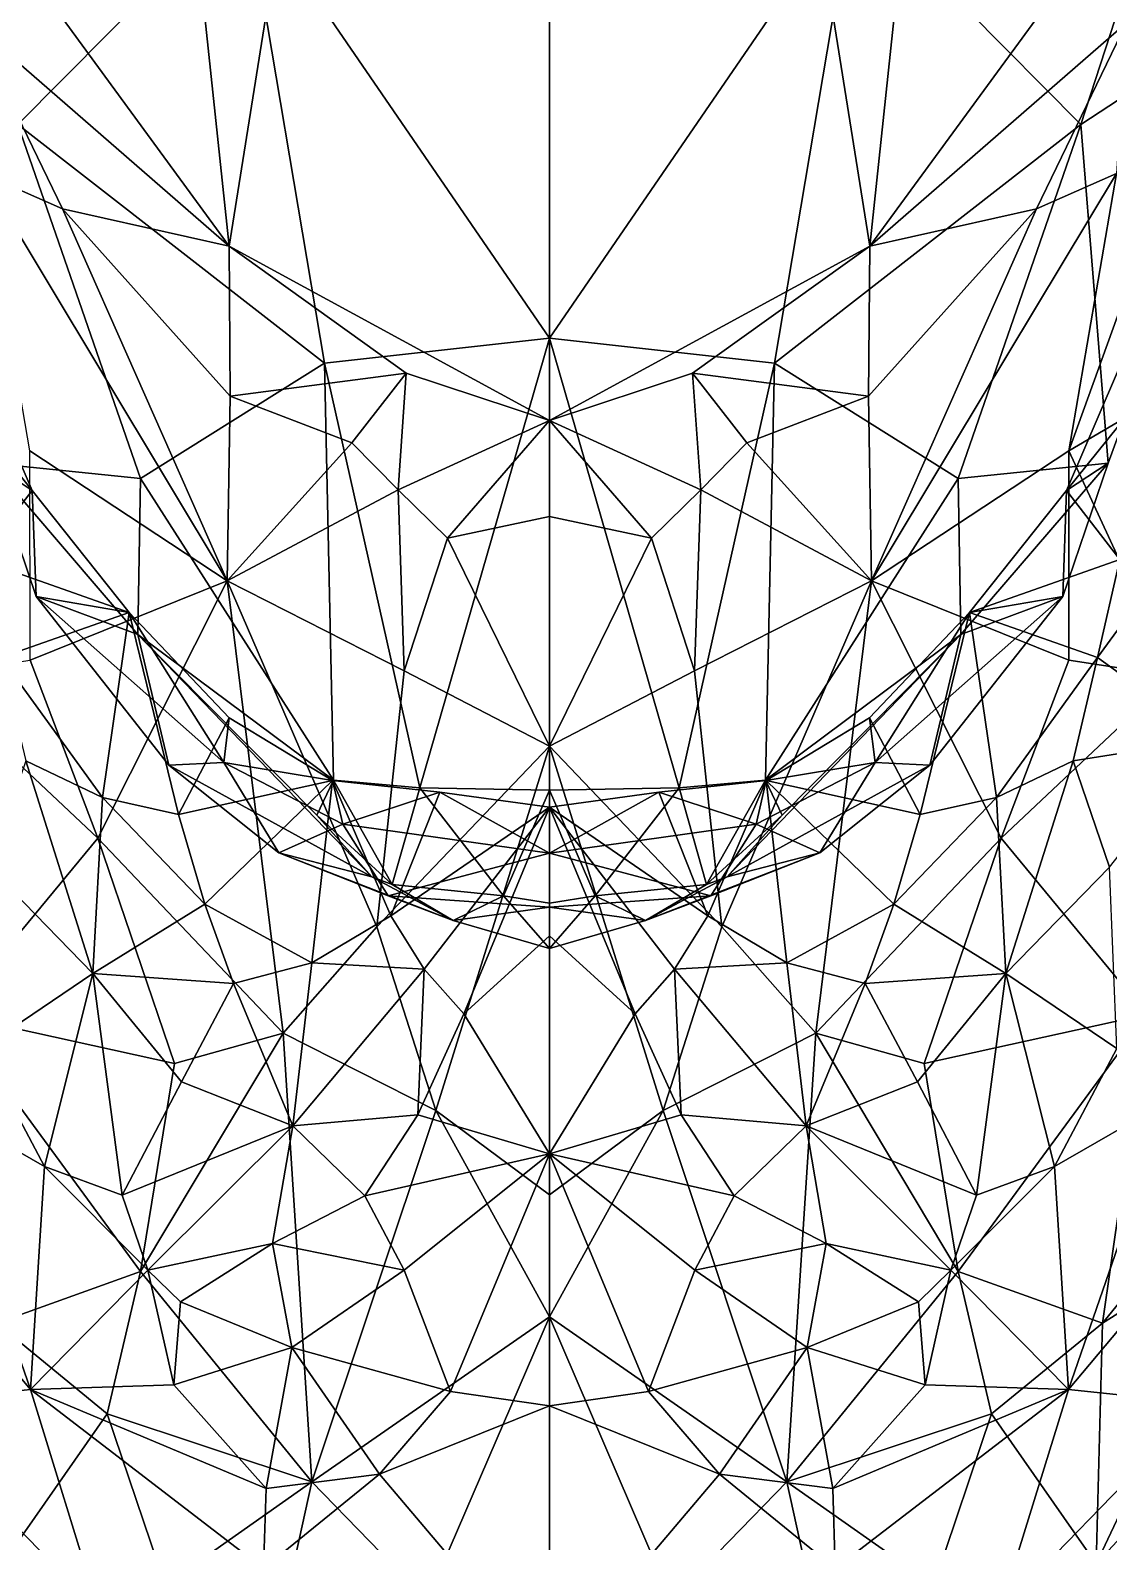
# Model space of a CAD drawing. Extents: x -1.07 to 1.07, y -3.15 to 5.89.
# Drawn here: x -0.0928 to 0.0999, y -2.8466 to -2.5767 of the extents above; entities that cross this region are included whole.
import ezdxf

# ---------------------------------------------------------------- set-up
doc = ezdxf.new("R2010")
doc.units = 0
doc.layers.add('TRICERTP$LWO', color=1, linetype='CONTINUOUS')

msp = doc.modelspace()

# ---------------------------------------------------------------- linework, layer by layer
at = {"layer": 'TRICERTP$LWO'}
for points in [[(-0.05723, -2.61529, 1.23623), (-0.10106, -2.55539, 1.25893), (-0.09785, -2.23257, 1.31247)], [(0, -2.25672, 1.30547), (-0.05723, -2.61529, 1.23623), (-0.09785, -2.23257, 1.31247)], [(0.05723, -2.61529, 1.23623), (0, -2.25672, 1.30547), (0.09785, -2.23257, 1.31247)], [(0.10106, -2.55539, 1.25893), (0.05723, -2.61529, 1.23623), (0.09785, -2.23257, 1.31247)], [(0, -2.25672, 1.30547), (0, -2.64641, 1.22034), (-0.05723, -2.61529, 1.23623)], [(0, -2.64641, 1.22034), (0, -2.25672, 1.30547), (0.05723, -2.61529, 1.23623)], [(-0.09495, -2.59355, 1.80821), (-0.05431, -2.55254, 1.82727), (-0.13604, -2.46751, 1.78957)], [(0.05431, -2.55254, 1.82727), (0.09495, -2.59355, 1.80821), (0.13604, -2.46751, 1.78957)], [(0.13051, -2.57021, 1.73724), (0.13604, -2.46751, 1.78957), (0.09495, -2.59355, 1.80821)], [(0, -2.54198, 1.83257), (-0.05431, -2.55254, 1.82727), (0, -2.63169, 1.85101)], [(0.05431, -2.55254, 1.82727), (0, -2.54198, 1.83257), (0, -2.63169, 1.85101)], [(-0.05431, -2.55254, 1.82727), (-0.09495, -2.59355, 1.80821), (-0.04019, -2.63618, 1.84688)], [(-0.04019, -2.63618, 1.84688), (0, -2.63169, 1.85101), (-0.05431, -2.55254, 1.82727)], [(0, -2.63169, 1.85101), (0.04019, -2.63618, 1.84688), (0.05431, -2.55254, 1.82727)], [(0.09495, -2.59355, 1.80821), (0.05431, -2.55254, 1.82727), (0.04019, -2.63618, 1.84688)], [(-0.05723, -2.61529, 1.23623), (-0.10312, -2.57542, 1.2482), (-0.10106, -2.55539, 1.25893)], [(0.10312, -2.57542, 1.2482), (0.05723, -2.61529, 1.23623), (0.10106, -2.55539, 1.25893)], [(-0.09979, -2.65403, 1.78154), (-0.13051, -2.57021, 1.73724), (-0.09239, -2.65889, 1.67394)], [(-0.13051, -2.57021, 1.73724), (-0.10911, -2.63815, 1.64734), (-0.09239, -2.65889, 1.67394)], [(0.13051, -2.57021, 1.73724), (0.09979, -2.65403, 1.78154), (0.09239, -2.65889, 1.67394)], [(0.10911, -2.63815, 1.64734), (0.13051, -2.57021, 1.73724), (0.09239, -2.65889, 1.67394)], [(0.09495, -2.59355, 1.80821), (0.09979, -2.65403, 1.78154), (0.13051, -2.57021, 1.73724)], [(-0.08701, -2.60861, 1.23492), (-0.10312, -2.57542, 1.2482), (-0.05723, -2.61529, 1.23623)], [(-0.08701, -2.60861, 1.23492), (-0.10132, -2.60231, 1.2365), (-0.10312, -2.57542, 1.2482)], [(0.10312, -2.57542, 1.2482), (0.08701, -2.60861, 1.23492), (0.05723, -2.61529, 1.23623)], [(0.10132, -2.60231, 1.2365), (0.08701, -2.60861, 1.23492), (0.10312, -2.57542, 1.2482)], [(-0.09495, -2.59355, 1.80821), (-0.09979, -2.65403, 1.78154), (-0.07305, -2.65679, 1.83136)], [(-0.07305, -2.65679, 1.83136), (-0.04019, -2.63618, 1.84688), (-0.09495, -2.59355, 1.80821)], [(0.04019, -2.63618, 1.84688), (0.07305, -2.65679, 1.83136), (0.09495, -2.59355, 1.80821)], [(0.09979, -2.65403, 1.78154), (0.09495, -2.59355, 1.80821), (0.07305, -2.65679, 1.83136)], [(-0.10132, -2.60231, 1.2365), (-0.08701, -2.60861, 1.23492), (-0.05756, -2.67503, 1.21545)], [(-0.05756, -2.67503, 1.21545), (-0.09279, -2.65182, 1.22773), (-0.10132, -2.60231, 1.2365)], [(0.08701, -2.60861, 1.23492), (0.10132, -2.60231, 1.2365), (0.05756, -2.67503, 1.21545)], [(0.09279, -2.65182, 1.22773), (0.05756, -2.67503, 1.21545), (0.10132, -2.60231, 1.2365)], [(0.10132, -2.60231, 1.2365), (0.1084, -2.60868, 1.23635), (0.09279, -2.65182, 1.22773)], [(-0.05702, -2.64204, 1.22333), (-0.08701, -2.60861, 1.23492), (-0.05723, -2.61529, 1.23623)], [(-0.08701, -2.60861, 1.23492), (-0.05702, -2.64204, 1.22333), (-0.05756, -2.67503, 1.21545)], [(0.08701, -2.60861, 1.23492), (0.05702, -2.64204, 1.22333), (0.05723, -2.61529, 1.23623)], [(0.05702, -2.64204, 1.22333), (0.08701, -2.60861, 1.23492), (0.05756, -2.67503, 1.21545)], [(0.09279, -2.65182, 1.22773), (0.1084, -2.60868, 1.23635), (0.12346, -2.63388, 1.2446)], [(-0.05723, -2.61529, 1.23623), (-0.02557, -2.63798, 1.22602), (-0.05702, -2.64204, 1.22333)], [(-0.02557, -2.63798, 1.22602), (-0.05723, -2.61529, 1.23623), (0, -2.64641, 1.22034)], [(0.05723, -2.61529, 1.23623), (0.02557, -2.63798, 1.22602), (0, -2.64641, 1.22034)], [(0.02557, -2.63798, 1.22602), (0.05723, -2.61529, 1.23623), (0.05702, -2.64204, 1.22333)], [(0, -2.63169, 1.85101), (-0.04019, -2.63618, 1.84688), (-0.02317, -2.712, 1.87406)], [(0, -2.71242, 1.87448), (0, -2.63169, 1.85101), (-0.02317, -2.712, 1.87406)], [(0, -2.63169, 1.85101), (0, -2.71242, 1.87448), (0.02317, -2.712, 1.87406)], [(0.04019, -2.63618, 1.84688), (0, -2.63169, 1.85101), (0.02317, -2.712, 1.87406)], [(0.09279, -2.65182, 1.22773), (0.12346, -2.63388, 1.2446), (0.11145, -2.69205, 1.24569)], [(-0.04019, -2.63618, 1.84688), (-0.07305, -2.65679, 1.83136), (-0.0386, -2.71063, 1.86073)], [(-0.02317, -2.712, 1.87406), (-0.04019, -2.63618, 1.84688), (-0.0386, -2.71063, 1.86073)], [(0.04019, -2.63618, 1.84688), (0.02317, -2.712, 1.87406), (0.0386, -2.71063, 1.86073)], [(0.07305, -2.65679, 1.83136), (0.04019, -2.63618, 1.84688), (0.0386, -2.71063, 1.86073)], [(-0.10192, -2.67121, 1.66479), (-0.09239, -2.65889, 1.67394), (-0.10911, -2.63815, 1.64734)], [(-0.03527, -2.6504, 1.22012), (-0.05702, -2.64204, 1.22333), (-0.02557, -2.63798, 1.22602)], [(-0.03527, -2.6504, 1.22012), (-0.02557, -2.63798, 1.22602), (-0.02704, -2.65879, 1.21518)], [(0, -2.64641, 1.22034), (-0.02704, -2.65879, 1.21518), (-0.02557, -2.63798, 1.22602)], [(0.02704, -2.65879, 1.21518), (0, -2.64641, 1.22034), (0.02557, -2.63798, 1.22602)], [(0.05702, -2.64204, 1.22333), (0.03527, -2.6504, 1.22012), (0.02557, -2.63798, 1.22602)], [(0.02557, -2.63798, 1.22602), (0.03527, -2.6504, 1.22012), (0.02704, -2.65879, 1.21518)], [(0.09239, -2.65889, 1.67394), (0.10192, -2.67121, 1.66479), (0.10911, -2.63815, 1.64734)], [(-0.05702, -2.64204, 1.22333), (-0.03527, -2.6504, 1.22012), (-0.05756, -2.67503, 1.21545)], [(0.03527, -2.6504, 1.22012), (0.05702, -2.64204, 1.22333), (0.05756, -2.67503, 1.21545)], [(-0.01822, -2.66745, 1.21025), (-0.02704, -2.65879, 1.21518), (0, -2.64641, 1.22034)], [(0, -2.66355, 1.21122), (-0.01822, -2.66745, 1.21025), (0, -2.64641, 1.22034)], [(0.01822, -2.66745, 1.21025), (0, -2.66355, 1.21122), (0, -2.64641, 1.22034)], [(0.02704, -2.65879, 1.21518), (0.01822, -2.66745, 1.21025), (0, -2.64641, 1.22034)], [(-0.03527, -2.6504, 1.22012), (-0.02704, -2.65879, 1.21518), (-0.05756, -2.67503, 1.21545)], [(0.02704, -2.65879, 1.21518), (0.03527, -2.6504, 1.22012), (0.05756, -2.67503, 1.21545)], [(-0.09278, -2.68921, 1.23198), (-0.09279, -2.65182, 1.22773), (-0.05756, -2.67503, 1.21545)], [(0.09279, -2.65182, 1.22773), (0.09278, -2.68921, 1.23198), (0.05756, -2.67503, 1.21545)], [(0.11145, -2.69205, 1.24569), (0.09278, -2.68921, 1.23198), (0.09279, -2.65182, 1.22773)], [(-0.07351, -2.68462, 1.82058), (-0.07305, -2.65679, 1.83136), (-0.09979, -2.65403, 1.78154)], [(-0.09979, -2.65403, 1.78154), (-0.09169, -2.67784, 1.77048), (-0.07351, -2.68462, 1.82058)], [(-0.09169, -2.67784, 1.77048), (-0.09979, -2.65403, 1.78154), (-0.09239, -2.65889, 1.67394)], [(0.07305, -2.65679, 1.83136), (0.07351, -2.68462, 1.82058), (0.09979, -2.65403, 1.78154)], [(0.09169, -2.67784, 1.77048), (0.09979, -2.65403, 1.78154), (0.07351, -2.68462, 1.82058)], [(0.09979, -2.65403, 1.78154), (0.09169, -2.67784, 1.77048), (0.09239, -2.65889, 1.67394)], [(-0.07305, -2.65679, 1.83136), (-0.07351, -2.68462, 1.82058), (-0.0386, -2.71063, 1.86073)], [(0.07351, -2.68462, 1.82058), (0.07305, -2.65679, 1.83136), (0.0386, -2.71063, 1.86073)], [(-0.09239, -2.65889, 1.67394), (-0.10192, -2.67121, 1.66479), (-0.07505, -2.68069, 1.69374)], [(-0.09239, -2.65889, 1.67394), (-0.07505, -2.68069, 1.69374), (-0.09169, -2.67784, 1.77048)], [(-0.05756, -2.67503, 1.21545), (-0.02704, -2.65879, 1.21518), (-0.02593, -2.69113, 1.2106)], [(-0.01822, -2.66745, 1.21025), (-0.02593, -2.69113, 1.2106), (-0.02704, -2.65879, 1.21518)], [(0.02593, -2.69113, 1.2106), (0.01822, -2.66745, 1.21025), (0.02704, -2.65879, 1.21518)], [(0.02704, -2.65879, 1.21518), (0.05756, -2.67503, 1.21545), (0.02593, -2.69113, 1.2106)], [(0.07505, -2.68069, 1.69374), (0.09239, -2.65889, 1.67394), (0.09169, -2.67784, 1.77048)], [(0.10192, -2.67121, 1.66479), (0.09239, -2.65889, 1.67394), (0.07505, -2.68069, 1.69374)], [(-0.01822, -2.66745, 1.21025), (0, -2.66355, 1.21122), (0, -2.70457, 1.21039)], [(0, -2.66355, 1.21122), (0.01822, -2.66745, 1.21025), (0, -2.70457, 1.21039)], [(0.09794, -2.68871, 1.67086), (0.11809, -2.70334, 1.64321), (0.11495, -2.66545, 1.64731)], [(0.11495, -2.66545, 1.64731), (0.10192, -2.67121, 1.66479), (0.09794, -2.68871, 1.67086)], [(-0.02593, -2.69113, 1.2106), (-0.01822, -2.66745, 1.21025), (0, -2.70457, 1.21039)], [(0.01822, -2.66745, 1.21025), (0.02593, -2.69113, 1.2106), (0, -2.70457, 1.21039)], [(-0.10192, -2.67121, 1.66479), (-0.09794, -2.68871, 1.67086), (-0.07505, -2.68069, 1.69374)], [(0.09794, -2.68871, 1.67086), (0.10192, -2.67121, 1.66479), (0.07505, -2.68069, 1.69374)], [(-0.08069, -2.72098, 1.23369), (-0.09278, -2.68921, 1.23198), (-0.05756, -2.67503, 1.21545)], [(-0.05756, -2.67503, 1.21545), (-0.04757, -2.75584, 1.23363), (-0.08069, -2.72098, 1.23369)], [(-0.02593, -2.69113, 1.2106), (-0.03083, -2.7368, 1.22345), (-0.05756, -2.67503, 1.21545)], [(-0.03083, -2.7368, 1.22345), (-0.04757, -2.75584, 1.23363), (-0.05756, -2.67503, 1.21545)], [(0.03083, -2.7368, 1.22345), (0.02593, -2.69113, 1.2106), (0.05756, -2.67503, 1.21545)], [(0.04757, -2.75584, 1.23363), (0.03083, -2.7368, 1.22345), (0.05756, -2.67503, 1.21545)], [(0.04757, -2.75584, 1.23363), (0.05756, -2.67503, 1.21545), (0.08069, -2.72098, 1.23369)], [(0.09278, -2.68921, 1.23198), (0.08069, -2.72098, 1.23369), (0.05756, -2.67503, 1.21545)], [(-0.06797, -2.70796, 1.80342), (-0.07351, -2.68462, 1.82058), (-0.09169, -2.67784, 1.77048)], [(-0.09169, -2.67784, 1.77048), (-0.05819, -2.7075, 1.75669), (-0.06797, -2.70796, 1.80342)], [(-0.05819, -2.7075, 1.75669), (-0.09169, -2.67784, 1.77048), (-0.07505, -2.68069, 1.69374)], [(0.05819, -2.7075, 1.75669), (0.09169, -2.67784, 1.77048), (0.06797, -2.70796, 1.80342)], [(0.09169, -2.67784, 1.77048), (0.05819, -2.7075, 1.75669), (0.07505, -2.68069, 1.69374)], [(0.07351, -2.68462, 1.82058), (0.06797, -2.70796, 1.80342), (0.09169, -2.67784, 1.77048)], [(-0.07505, -2.68069, 1.69374), (-0.09794, -2.68871, 1.67086), (-0.07986, -2.71375, 1.68807)], [(-0.07986, -2.71375, 1.68807), (-0.06625, -2.71678, 1.69819), (-0.07505, -2.68069, 1.69374)], [(-0.0572, -2.69951, 1.70681), (-0.05819, -2.7075, 1.75669), (-0.07505, -2.68069, 1.69374)], [(-0.06625, -2.71678, 1.69819), (-0.0572, -2.69951, 1.70681), (-0.07505, -2.68069, 1.69374)], [(0.05819, -2.7075, 1.75669), (0.0572, -2.69951, 1.70681), (0.07505, -2.68069, 1.69374)], [(0.0572, -2.69951, 1.70681), (0.06625, -2.71678, 1.69819), (0.07505, -2.68069, 1.69374)], [(0.06625, -2.71678, 1.69819), (0.07986, -2.71375, 1.68807), (0.07505, -2.68069, 1.69374)], [(0.09794, -2.68871, 1.67086), (0.07505, -2.68069, 1.69374), (0.07986, -2.71375, 1.68807)], [(-0.04155, -2.71686, 1.85307), (-0.0386, -2.71063, 1.86073), (-0.07351, -2.68462, 1.82058)], [(-0.04155, -2.71686, 1.85307), (-0.07351, -2.68462, 1.82058), (-0.03173, -2.72792, 1.84757)], [(-0.07351, -2.68462, 1.82058), (-0.06797, -2.70796, 1.80342), (-0.03173, -2.72792, 1.84757)], [(0.07351, -2.68462, 1.82058), (0.04155, -2.71686, 1.85307), (0.03173, -2.72792, 1.84757)], [(0.06797, -2.70796, 1.80342), (0.07351, -2.68462, 1.82058), (0.03173, -2.72792, 1.84757)], [(0.0386, -2.71063, 1.86073), (0.04155, -2.71686, 1.85307), (0.07351, -2.68462, 1.82058)], [(-0.09278, -2.68921, 1.23198), (-0.08069, -2.72098, 1.23369), (-0.11145, -2.69205, 1.24569)], [(-0.09355, -2.7072, 1.67555), (-0.07986, -2.71375, 1.68807), (-0.09794, -2.68871, 1.67086)], [(0.07986, -2.71375, 1.68807), (0.09355, -2.7072, 1.67555), (0.09794, -2.68871, 1.67086)], [(0.08069, -2.72098, 1.23369), (0.09278, -2.68921, 1.23198), (0.11145, -2.69205, 1.24569)], [(0.09794, -2.68871, 1.67086), (0.09355, -2.7072, 1.67555), (0.11809, -2.70334, 1.64321)], [(-0.10674, -2.75245, 1.25806), (-0.11145, -2.69205, 1.24569), (-0.08069, -2.72098, 1.23369)], [(-0.03083, -2.7368, 1.22345), (-0.02593, -2.69113, 1.2106), (0, -2.70457, 1.21039)], [(0.02593, -2.69113, 1.2106), (0.03083, -2.7368, 1.22345), (0, -2.70457, 1.21039)], [(0.11145, -2.69205, 1.24569), (0.10674, -2.75245, 1.25806), (0.08069, -2.72098, 1.23369)], [(-0.0572, -2.69951, 1.70681), (-0.06625, -2.71678, 1.69819), (-0.03873, -2.71068, 1.71461)], [(-0.0572, -2.69951, 1.70681), (-0.03873, -2.71068, 1.71461), (-0.05819, -2.7075, 1.75669)], [(0.03873, -2.71068, 1.71461), (0.0572, -2.69951, 1.70681), (0.05819, -2.7075, 1.75669)], [(0.06625, -2.71678, 1.69819), (0.0572, -2.69951, 1.70681), (0.03873, -2.71068, 1.71461)], [(0.09355, -2.7072, 1.67555), (0.10006, -2.72616, 1.66525), (0.11809, -2.70334, 1.64321)], [(-0.02031, -2.76961, 1.23143), (-0.03083, -2.7368, 1.22345), (0, -2.70457, 1.21039)], [(0, -2.70457, 1.21039), (0, -2.78468, 1.22953), (-0.02031, -2.76961, 1.23143)], [(0.03083, -2.7368, 1.22345), (0.02031, -2.76961, 1.23143), (0, -2.70457, 1.21039)], [(0, -2.78468, 1.22953), (0, -2.70457, 1.21039), (0.02031, -2.76961, 1.23143)], [(-0.09355, -2.7072, 1.67555), (-0.10006, -2.72616, 1.66525), (-0.08156, -2.74515, 1.67918)], [(-0.07986, -2.71375, 1.68807), (-0.09355, -2.7072, 1.67555), (-0.08156, -2.74515, 1.67918)], [(-0.04832, -2.72361, 1.79358), (-0.06797, -2.70796, 1.80342), (-0.05819, -2.7075, 1.75669)], [(-0.06797, -2.70796, 1.80342), (-0.04832, -2.72361, 1.79358), (-0.03173, -2.72792, 1.84757)], [(-0.05819, -2.7075, 1.75669), (-0.03693, -2.71851, 1.75158), (-0.04832, -2.72361, 1.79358)], [(-0.03693, -2.71851, 1.75158), (-0.05819, -2.7075, 1.75669), (-0.03873, -2.71068, 1.71461)], [(0.04832, -2.72361, 1.79358), (0.06797, -2.70796, 1.80342), (0.03173, -2.72792, 1.84757)], [(0.03693, -2.71851, 1.75158), (0.05819, -2.7075, 1.75669), (0.04832, -2.72361, 1.79358)], [(0.05819, -2.7075, 1.75669), (0.03693, -2.71851, 1.75158), (0.03873, -2.71068, 1.71461)], [(0.06797, -2.70796, 1.80342), (0.04832, -2.72361, 1.79358), (0.05819, -2.7075, 1.75669)], [(0.09355, -2.7072, 1.67555), (0.07986, -2.71375, 1.68807), (0.08156, -2.74515, 1.67918)], [(0.10006, -2.72616, 1.66525), (0.09355, -2.7072, 1.67555), (0.08156, -2.74515, 1.67918)], [(-0.06625, -2.71678, 1.69819), (-0.06153, -2.73278, 1.69795), (-0.03873, -2.71068, 1.71461)], [(-0.03873, -2.71068, 1.71461), (-0.06153, -2.73278, 1.69795), (-0.04242, -2.74327, 1.7053)], [(-0.04242, -2.74327, 1.7053), (-0.02832, -2.73486, 1.71135), (-0.03873, -2.71068, 1.71461)], [(-0.0386, -2.71063, 1.86073), (-0.04155, -2.71686, 1.85307), (-0.02809, -2.72925, 1.86456)], [(-0.03873, -2.71068, 1.71461), (-0.01955, -2.71276, 1.7182), (-0.03693, -2.71851, 1.75158)], [(-0.02832, -2.73486, 1.71135), (-0.01955, -2.71276, 1.7182), (-0.03873, -2.71068, 1.71461)], [(-0.02317, -2.712, 1.87406), (-0.0386, -2.71063, 1.86073), (-0.02809, -2.72925, 1.86456)], [(-0.02809, -2.72925, 1.86456), (-0.0082, -2.73131, 1.86762), (-0.02317, -2.712, 1.87406)], [(-0.0082, -2.73131, 1.86762), (0, -2.71242, 1.87448), (-0.02317, -2.712, 1.87406)], [(-0.0082, -2.73131, 1.86762), (0, -2.7326, 1.8703), (0, -2.71242, 1.87448)], [(0, -2.71242, 1.87448), (0.0082, -2.73131, 1.86762), (0.02317, -2.712, 1.87406)], [(0, -2.7326, 1.8703), (0.0082, -2.73131, 1.86762), (0, -2.71242, 1.87448)], [(0.0082, -2.73131, 1.86762), (0.02809, -2.72925, 1.86456), (0.02317, -2.712, 1.87406)], [(0.01955, -2.71276, 1.7182), (0.03873, -2.71068, 1.71461), (0.03693, -2.71851, 1.75158)], [(0.01955, -2.71276, 1.7182), (0.02832, -2.73486, 1.71135), (0.03873, -2.71068, 1.71461)], [(0.0386, -2.71063, 1.86073), (0.02317, -2.712, 1.87406), (0.02809, -2.72925, 1.86456)], [(0.04155, -2.71686, 1.85307), (0.0386, -2.71063, 1.86073), (0.02809, -2.72925, 1.86456)], [(0.02832, -2.73486, 1.71135), (0.04242, -2.74327, 1.7053), (0.03873, -2.71068, 1.71461)], [(0.06153, -2.73278, 1.69795), (0.03873, -2.71068, 1.71461), (0.04242, -2.74327, 1.7053)], [(0.06153, -2.73278, 1.69795), (0.06625, -2.71678, 1.69819), (0.03873, -2.71068, 1.71461)], [(-0.08156, -2.74515, 1.67918), (-0.06153, -2.73278, 1.69795), (-0.07986, -2.71375, 1.68807)], [(-0.06625, -2.71678, 1.69819), (-0.07986, -2.71375, 1.68807), (-0.06153, -2.73278, 1.69795)], [(0, -2.72367, 1.74876), (-0.03693, -2.71851, 1.75158), (-0.01955, -2.71276, 1.7182)], [(-0.01955, -2.71276, 1.7182), (-0.02832, -2.73486, 1.71135), (0, -2.71545, 1.71774)], [(0, -2.71545, 1.71774), (0, -2.72367, 1.74876), (-0.01955, -2.71276, 1.7182)], [(0.03693, -2.71851, 1.75158), (0, -2.72367, 1.74876), (0.01955, -2.71276, 1.7182)], [(0, -2.72367, 1.74876), (0, -2.71545, 1.71774), (0.01955, -2.71276, 1.7182)], [(0.02832, -2.73486, 1.71135), (0.01955, -2.71276, 1.7182), (0, -2.71545, 1.71774)], [(0.06153, -2.73278, 1.69795), (0.08156, -2.74515, 1.67918), (0.07986, -2.71375, 1.68807)], [(0.07986, -2.71375, 1.68807), (0.06625, -2.71678, 1.69819), (0.06153, -2.73278, 1.69795)], [(-0.02809, -2.72925, 1.86456), (-0.04155, -2.71686, 1.85307), (-0.03173, -2.72792, 1.84757)], [(-0.02832, -2.73486, 1.71135), (-0.02236, -2.74439, 1.7088), (0, -2.71545, 1.71774)], [(-0.02236, -2.74439, 1.7088), (-0.01529, -2.75237, 1.70677), (0, -2.71545, 1.71774)], [(-0.01529, -2.75237, 1.70677), (0, -2.73844, 1.71279), (0, -2.71545, 1.71774)], [(0.01529, -2.75237, 1.70677), (0.02236, -2.74439, 1.7088), (0, -2.71545, 1.71774)], [(0, -2.73844, 1.71279), (0.01529, -2.75237, 1.70677), (0, -2.71545, 1.71774)], [(0.02236, -2.74439, 1.7088), (0.02832, -2.73486, 1.71135), (0, -2.71545, 1.71774)], [(0.04155, -2.71686, 1.85307), (0.02809, -2.72925, 1.86456), (0.03173, -2.72792, 1.84757)], [(-0.02881, -2.73128, 1.794), (-0.04832, -2.72361, 1.79358), (-0.03693, -2.71851, 1.75158)], [(-0.03693, -2.71851, 1.75158), (0, -2.72367, 1.74876), (-0.02881, -2.73128, 1.794)], [(0, -2.72367, 1.74876), (0.03693, -2.71851, 1.75158), (0.02881, -2.73128, 1.794)], [(0.04832, -2.72361, 1.79358), (0.02881, -2.73128, 1.794), (0.03693, -2.71851, 1.75158)], [(-0.08069, -2.72098, 1.23369), (-0.06695, -2.7612, 1.2411), (-0.10674, -2.75245, 1.25806)], [(-0.06695, -2.7612, 1.2411), (-0.08069, -2.72098, 1.23369), (-0.04757, -2.75584, 1.23363)], [(0.08069, -2.72098, 1.23369), (0.06695, -2.7612, 1.2411), (0.04757, -2.75584, 1.23363)], [(0.06695, -2.7612, 1.2411), (0.08069, -2.72098, 1.23369), (0.10674, -2.75245, 1.25806)], [(-0.01718, -2.73572, 1.84827), (-0.03173, -2.72792, 1.84757), (-0.04832, -2.72361, 1.79358)], [(-0.04832, -2.72361, 1.79358), (-0.02881, -2.73128, 1.794), (-0.01718, -2.73572, 1.84827)], [(0, -2.73334, 1.79503), (-0.02881, -2.73128, 1.794), (0, -2.72367, 1.74876)], [(0.02881, -2.73128, 1.794), (0, -2.73334, 1.79503), (0, -2.72367, 1.74876)], [(0.03173, -2.72792, 1.84757), (0.01718, -2.73572, 1.84827), (0.04832, -2.72361, 1.79358)], [(0.02881, -2.73128, 1.794), (0.04832, -2.72361, 1.79358), (0.01718, -2.73572, 1.84827)], [(-0.10006, -2.72616, 1.66525), (-0.10137, -2.75855, 1.65399), (-0.08156, -2.74515, 1.67918)], [(-0.02809, -2.72925, 1.86456), (-0.03173, -2.72792, 1.84757), (-0.01718, -2.73572, 1.84827)], [(0.03173, -2.72792, 1.84757), (0.02809, -2.72925, 1.86456), (0.01718, -2.73572, 1.84827)], [(0.10137, -2.75855, 1.65399), (0.10006, -2.72616, 1.66525), (0.08156, -2.74515, 1.67918)], [(-0.02881, -2.73128, 1.794), (0, -2.73334, 1.79503), (-0.01718, -2.73572, 1.84827)], [(-0.0082, -2.73131, 1.86762), (-0.02809, -2.72925, 1.86456), (-0.01718, -2.73572, 1.84827)], [(-0.0082, -2.73131, 1.86762), (-0.01718, -2.73572, 1.84827), (0, -2.74072, 1.85116)], [(0, -2.7326, 1.8703), (-0.0082, -2.73131, 1.86762), (0, -2.74072, 1.85116)], [(0, -2.73334, 1.79503), (0.02881, -2.73128, 1.794), (0.01718, -2.73572, 1.84827)], [(0.0082, -2.73131, 1.86762), (0, -2.7326, 1.8703), (0, -2.74072, 1.85116)], [(0.01718, -2.73572, 1.84827), (0.0082, -2.73131, 1.86762), (0, -2.74072, 1.85116)], [(0.02809, -2.72925, 1.86456), (0.0082, -2.73131, 1.86762), (0.01718, -2.73572, 1.84827)], [(-0.05643, -2.74694, 1.69735), (-0.06153, -2.73278, 1.69795), (-0.08156, -2.74515, 1.67918)], [(-0.05643, -2.74694, 1.69735), (-0.04242, -2.74327, 1.7053), (-0.06153, -2.73278, 1.69795)], [(0, -2.74072, 1.85116), (-0.01718, -2.73572, 1.84827), (0, -2.73334, 1.79503)], [(0.01718, -2.73572, 1.84827), (0, -2.74072, 1.85116), (0, -2.73334, 1.79503)], [(0.04242, -2.74327, 1.7053), (0.05643, -2.74694, 1.69735), (0.06153, -2.73278, 1.69795)], [(0.06153, -2.73278, 1.69795), (0.05643, -2.74694, 1.69735), (0.08156, -2.74515, 1.67918)], [(-0.03083, -2.7368, 1.22345), (-0.02031, -2.76961, 1.23143), (-0.04757, -2.75584, 1.23363)], [(-0.02832, -2.73486, 1.71135), (-0.04242, -2.74327, 1.7053), (-0.02236, -2.74439, 1.7088)], [(0.02031, -2.76961, 1.23143), (0.03083, -2.7368, 1.22345), (0.04757, -2.75584, 1.23363)], [(0.04242, -2.74327, 1.7053), (0.02832, -2.73486, 1.71135), (0.02236, -2.74439, 1.7088)], [(0, -2.73844, 1.71279), (-0.01529, -2.75237, 1.70677), (0, -2.77733, 1.69198)], [(0.01529, -2.75237, 1.70677), (0, -2.73844, 1.71279), (0, -2.77733, 1.69198)], [(-0.04242, -2.74327, 1.7053), (-0.05643, -2.74694, 1.69735), (-0.04586, -2.77238, 1.69268)], [(-0.04586, -2.77238, 1.69268), (-0.02236, -2.74439, 1.7088), (-0.04242, -2.74327, 1.7053)], [(-0.04586, -2.77238, 1.69268), (-0.02353, -2.77042, 1.69972), (-0.02236, -2.74439, 1.7088)], [(-0.01529, -2.75237, 1.70677), (-0.02236, -2.74439, 1.7088), (-0.02353, -2.77042, 1.69972)], [(0.02236, -2.74439, 1.7088), (0.01529, -2.75237, 1.70677), (0.02353, -2.77042, 1.69972)], [(0.02236, -2.74439, 1.7088), (0.04586, -2.77238, 1.69268), (0.04242, -2.74327, 1.7053)], [(0.02353, -2.77042, 1.69972), (0.04586, -2.77238, 1.69268), (0.02236, -2.74439, 1.7088)], [(0.05643, -2.74694, 1.69735), (0.04242, -2.74327, 1.7053), (0.04586, -2.77238, 1.69268)], [(-0.10137, -2.75855, 1.65399), (-0.0902, -2.7796, 1.65752), (-0.08156, -2.74515, 1.67918)], [(-0.0902, -2.7796, 1.65752), (-0.07632, -2.78474, 1.66649), (-0.08156, -2.74515, 1.67918)], [(-0.07632, -2.78474, 1.66649), (-0.06574, -2.76452, 1.68418), (-0.08156, -2.74515, 1.67918)], [(-0.06574, -2.76452, 1.68418), (-0.05643, -2.74694, 1.69735), (-0.08156, -2.74515, 1.67918)], [(-0.05643, -2.74694, 1.69735), (-0.06574, -2.76452, 1.68418), (-0.04586, -2.77238, 1.69268)], [(0.06574, -2.76452, 1.68418), (0.05643, -2.74694, 1.69735), (0.04586, -2.77238, 1.69268)], [(0.05643, -2.74694, 1.69735), (0.06574, -2.76452, 1.68418), (0.08156, -2.74515, 1.67918)], [(0.06574, -2.76452, 1.68418), (0.07632, -2.78474, 1.66649), (0.08156, -2.74515, 1.67918)], [(0.07632, -2.78474, 1.66649), (0.0902, -2.7796, 1.65752), (0.08156, -2.74515, 1.67918)], [(0.0902, -2.7796, 1.65752), (0.10137, -2.75855, 1.65399), (0.08156, -2.74515, 1.67918)], [(-0.06695, -2.7612, 1.2411), (-0.07303, -2.79834, 1.25861), (-0.10674, -2.75245, 1.25806)], [(-0.10674, -2.75245, 1.25806), (-0.07303, -2.79834, 1.25861), (-0.0988, -2.80757, 1.28533)], [(-0.01529, -2.75237, 1.70677), (-0.02353, -2.77042, 1.69972), (0, -2.77733, 1.69198)], [(0.02353, -2.77042, 1.69972), (0.01529, -2.75237, 1.70677), (0, -2.77733, 1.69198)], [(0.07303, -2.79834, 1.25861), (0.06695, -2.7612, 1.2411), (0.10674, -2.75245, 1.25806)], [(0.07303, -2.79834, 1.25861), (0.10674, -2.75245, 1.25806), (0.0988, -2.80757, 1.28533)], [(0.11713, -2.78517, 1.2897), (0.0988, -2.80757, 1.28533), (0.10674, -2.75245, 1.25806)], [(-0.04243, -2.83592, 1.25891), (-0.07303, -2.79834, 1.25861), (-0.04757, -2.75584, 1.23363)], [(-0.06695, -2.7612, 1.2411), (-0.04757, -2.75584, 1.23363), (-0.07303, -2.79834, 1.25861)], [(-0.04243, -2.83592, 1.25891), (-0.04757, -2.75584, 1.23363), (-0.02031, -2.76961, 1.23143)], [(0.04757, -2.75584, 1.23363), (0.04243, -2.83592, 1.25891), (0.02031, -2.76961, 1.23143)], [(0.07303, -2.79834, 1.25861), (0.04243, -2.83592, 1.25891), (0.04757, -2.75584, 1.23363)], [(0.04757, -2.75584, 1.23363), (0.06695, -2.7612, 1.2411), (0.07303, -2.79834, 1.25861)], [(-0.10137, -2.75855, 1.65399), (-0.11056, -2.76796, 1.63748), (-0.0902, -2.7796, 1.65752)], [(0.11056, -2.76796, 1.63748), (0.10137, -2.75855, 1.65399), (0.0902, -2.7796, 1.65752)], [(-0.06574, -2.76452, 1.68418), (-0.07632, -2.78474, 1.66649), (-0.04586, -2.77238, 1.69268)], [(0.07632, -2.78474, 1.66649), (0.06574, -2.76452, 1.68418), (0.04586, -2.77238, 1.69268)], [(-0.11056, -2.76796, 1.63748), (-0.12112, -2.78563, 1.61426), (-0.09272, -2.81946, 1.64101)], [(-0.09272, -2.81946, 1.64101), (-0.0902, -2.7796, 1.65752), (-0.11056, -2.76796, 1.63748)], [(0.0902, -2.7796, 1.65752), (0.09272, -2.81946, 1.64101), (0.11056, -2.76796, 1.63748)], [(0.12112, -2.78563, 1.61426), (0.11056, -2.76796, 1.63748), (0.09272, -2.81946, 1.64101)], [(-0.03299, -2.78484, 1.69467), (-0.02353, -2.77042, 1.69972), (-0.04586, -2.77238, 1.69268)], [(-0.02031, -2.76961, 1.23143), (0, -2.80649, 1.24024), (-0.04243, -2.83592, 1.25891)], [(-0.02353, -2.77042, 1.69972), (-0.03299, -2.78484, 1.69467), (0, -2.77733, 1.69198)], [(0, -2.80649, 1.24024), (-0.02031, -2.76961, 1.23143), (0, -2.78468, 1.22953)], [(0.02031, -2.76961, 1.23143), (0, -2.80649, 1.24024), (0, -2.78468, 1.22953)], [(0, -2.80649, 1.24024), (0.02031, -2.76961, 1.23143), (0.04243, -2.83592, 1.25891)], [(0.03299, -2.78484, 1.69467), (0.02353, -2.77042, 1.69972), (0, -2.77733, 1.69198)], [(0.02353, -2.77042, 1.69972), (0.03299, -2.78484, 1.69467), (0.04586, -2.77238, 1.69268)], [(-0.07632, -2.78474, 1.66649), (-0.07171, -2.7981, 1.66503), (-0.04586, -2.77238, 1.69268)], [(-0.04586, -2.77238, 1.69268), (-0.07171, -2.7981, 1.66503), (-0.04946, -2.79334, 1.68631)], [(-0.04946, -2.79334, 1.68631), (-0.03299, -2.78484, 1.69467), (-0.04586, -2.77238, 1.69268)], [(0.03299, -2.78484, 1.69467), (0.04946, -2.79334, 1.68631), (0.04586, -2.77238, 1.69268)], [(0.07171, -2.7981, 1.66503), (0.07632, -2.78474, 1.66649), (0.04586, -2.77238, 1.69268)], [(0.07171, -2.7981, 1.66503), (0.04586, -2.77238, 1.69268), (0.04946, -2.79334, 1.68631)], [(-0.09272, -2.81946, 1.64101), (-0.07171, -2.7981, 1.66503), (-0.0902, -2.7796, 1.65752)], [(-0.07632, -2.78474, 1.66649), (-0.0902, -2.7796, 1.65752), (-0.07171, -2.7981, 1.66503)], [(-0.03299, -2.78484, 1.69467), (-0.02595, -2.79812, 1.68656), (0, -2.77733, 1.69198)], [(-0.02595, -2.79812, 1.68656), (-0.0177, -2.81981, 1.66947), (0, -2.77733, 1.69198)], [(-0.0177, -2.81981, 1.66947), (0, -2.82235, 1.6642), (0, -2.77733, 1.69198)], [(0.02595, -2.79812, 1.68656), (0.03299, -2.78484, 1.69467), (0, -2.77733, 1.69198)], [(0.0177, -2.81981, 1.66947), (0.02595, -2.79812, 1.68656), (0, -2.77733, 1.69198)], [(0, -2.82235, 1.6642), (0.0177, -2.81981, 1.66947), (0, -2.77733, 1.69198)], [(0.07171, -2.7981, 1.66503), (0.09272, -2.81946, 1.64101), (0.0902, -2.7796, 1.65752)], [(0.0902, -2.7796, 1.65752), (0.07632, -2.78474, 1.66649), (0.07171, -2.7981, 1.66503)], [(-0.03299, -2.78484, 1.69467), (-0.04946, -2.79334, 1.68631), (-0.02595, -2.79812, 1.68656)], [(0.04946, -2.79334, 1.68631), (0.03299, -2.78484, 1.69467), (0.02595, -2.79812, 1.68656)], [(0.0988, -2.80757, 1.28533), (0.11713, -2.78517, 1.2897), (0.12619, -2.79033, 1.30094)], [(-0.12112, -2.78563, 1.61426), (-0.11654, -2.82192, 1.6051), (-0.09272, -2.81946, 1.64101)], [(0.11654, -2.82192, 1.6051), (0.12112, -2.78563, 1.61426), (0.09272, -2.81946, 1.64101)], [(0.12619, -2.79033, 1.30094), (0.09768, -2.85056, 1.30777), (0.0988, -2.80757, 1.28533)], [(0.141, -2.80373, 1.29899), (0.09768, -2.85056, 1.30777), (0.12619, -2.79033, 1.30094)], [(-0.06591, -2.80376, 1.67091), (-0.04946, -2.79334, 1.68631), (-0.07171, -2.7981, 1.66503)], [(-0.04946, -2.79334, 1.68631), (-0.06591, -2.80376, 1.67091), (-0.04604, -2.81192, 1.67584)], [(-0.04604, -2.81192, 1.67584), (-0.02595, -2.79812, 1.68656), (-0.04946, -2.79334, 1.68631)], [(0.02595, -2.79812, 1.68656), (0.04604, -2.81192, 1.67584), (0.04946, -2.79334, 1.68631)], [(0.06591, -2.80376, 1.67091), (0.04946, -2.79334, 1.68631), (0.04604, -2.81192, 1.67584)], [(0.04946, -2.79334, 1.68631), (0.06591, -2.80376, 1.67091), (0.07171, -2.7981, 1.66503)], [(-0.07898, -2.8238, 1.27832), (-0.0988, -2.80757, 1.28533), (-0.07303, -2.79834, 1.25861)], [(-0.09272, -2.81946, 1.64101), (-0.0671, -2.81861, 1.66191), (-0.07171, -2.7981, 1.66503)], [(-0.07898, -2.8238, 1.27832), (-0.07303, -2.79834, 1.25861), (-0.04243, -2.83592, 1.25891)], [(-0.06591, -2.80376, 1.67091), (-0.07171, -2.7981, 1.66503), (-0.0671, -2.81861, 1.66191)], [(-0.0177, -2.81981, 1.66947), (-0.02595, -2.79812, 1.68656), (-0.04604, -2.81192, 1.67584)], [(0.02595, -2.79812, 1.68656), (0.0177, -2.81981, 1.66947), (0.04604, -2.81192, 1.67584)], [(0.07303, -2.79834, 1.25861), (0.07898, -2.8238, 1.27832), (0.04243, -2.83592, 1.25891)], [(0.07171, -2.7981, 1.66503), (0.06591, -2.80376, 1.67091), (0.0671, -2.81861, 1.66191)], [(0.0671, -2.81861, 1.66191), (0.09272, -2.81946, 1.64101), (0.07171, -2.7981, 1.66503)], [(0.0988, -2.80757, 1.28533), (0.07898, -2.8238, 1.27832), (0.07303, -2.79834, 1.25861)], [(-0.06591, -2.80376, 1.67091), (-0.0671, -2.81861, 1.66191), (-0.04604, -2.81192, 1.67584)], [(0.0671, -2.81861, 1.66191), (0.06591, -2.80376, 1.67091), (0.04604, -2.81192, 1.67584)], [(0.141, -2.80373, 1.29899), (0.13794, -2.83362, 1.29856), (0.09768, -2.85056, 1.30777)], [(0, -2.80649, 1.24024), (-0.02181, -2.85712, 1.25601), (-0.04243, -2.83592, 1.25891)], [(-0.02181, -2.85712, 1.25601), (0, -2.80649, 1.24024), (0, -2.86795, 1.2489)], [(0, -2.80649, 1.24024), (0.02181, -2.85712, 1.25601), (0, -2.86795, 1.2489)], [(0.02181, -2.85712, 1.25601), (0, -2.80649, 1.24024), (0.04243, -2.83592, 1.25891)], [(-0.0988, -2.80757, 1.28533), (-0.07898, -2.8238, 1.27832), (-0.09768, -2.85056, 1.30777)], [(0.07898, -2.8238, 1.27832), (0.0988, -2.80757, 1.28533), (0.09768, -2.85056, 1.30777)], [(-0.0671, -2.81861, 1.66191), (-0.05062, -2.83712, 1.65398), (-0.04604, -2.81192, 1.67584)], [(-0.05062, -2.83712, 1.65398), (-0.03036, -2.83458, 1.66118), (-0.04604, -2.81192, 1.67584)], [(-0.03036, -2.83458, 1.66118), (-0.0177, -2.81981, 1.66947), (-0.04604, -2.81192, 1.67584)], [(0.0177, -2.81981, 1.66947), (0.03036, -2.83458, 1.66118), (0.04604, -2.81192, 1.67584)], [(0.03036, -2.83458, 1.66118), (0.05062, -2.83712, 1.65398), (0.04604, -2.81192, 1.67584)], [(0.05062, -2.83712, 1.65398), (0.0671, -2.81861, 1.66191), (0.04604, -2.81192, 1.67584)], [(-0.09272, -2.81946, 1.64101), (-0.11654, -2.82192, 1.6051), (-0.08049, -2.85908, 1.6129)], [(-0.05062, -2.83712, 1.65398), (-0.0671, -2.81861, 1.66191), (-0.09272, -2.81946, 1.64101)], [(-0.05105, -2.85139, 1.64043), (-0.05062, -2.83712, 1.65398), (-0.09272, -2.81946, 1.64101)], [(-0.09272, -2.81946, 1.64101), (-0.08049, -2.85908, 1.6129), (-0.05105, -2.85139, 1.64043)], [(-0.0177, -2.81981, 1.66947), (-0.03036, -2.83458, 1.66118), (0, -2.82235, 1.6642)], [(0.03036, -2.83458, 1.66118), (0.0177, -2.81981, 1.66947), (0, -2.82235, 1.6642)], [(0.0671, -2.81861, 1.66191), (0.05062, -2.83712, 1.65398), (0.09272, -2.81946, 1.64101)], [(0.05062, -2.83712, 1.65398), (0.05105, -2.85139, 1.64043), (0.09272, -2.81946, 1.64101)], [(0.08049, -2.85908, 1.6129), (0.09272, -2.81946, 1.64101), (0.05105, -2.85139, 1.64043)], [(0.11654, -2.82192, 1.6051), (0.09272, -2.81946, 1.64101), (0.08049, -2.85908, 1.6129)], [(-0.10268, -2.849, 1.59842), (-0.08049, -2.85908, 1.6129), (-0.11654, -2.82192, 1.6051)], [(0, -2.8704, 1.63459), (0, -2.82235, 1.6642), (-0.03036, -2.83458, 1.66118)], [(0, -2.82235, 1.6642), (0, -2.8704, 1.63459), (0.03036, -2.83458, 1.66118)], [(0.08049, -2.85908, 1.6129), (0.10268, -2.849, 1.59842), (0.11654, -2.82192, 1.6051)], [(-0.07898, -2.8238, 1.27832), (-0.06865, -2.85436, 1.28596), (-0.09768, -2.85056, 1.30777)], [(-0.06865, -2.85436, 1.28596), (-0.07898, -2.8238, 1.27832), (-0.04243, -2.83592, 1.25891)], [(0.07898, -2.8238, 1.27832), (0.06865, -2.85436, 1.28596), (0.04243, -2.83592, 1.25891)], [(0.06865, -2.85436, 1.28596), (0.07898, -2.8238, 1.27832), (0.09768, -2.85056, 1.30777)], [(0.13794, -2.83362, 1.29856), (0.11489, -2.87293, 1.30267), (0.09768, -2.85056, 1.30777)], [(-0.04243, -2.83592, 1.25891), (-0.05357, -2.8866, 1.2698), (-0.06865, -2.85436, 1.28596)], [(-0.04243, -2.83592, 1.25891), (-0.02181, -2.85712, 1.25601), (-0.05357, -2.8866, 1.2698)], [(0, -2.8704, 1.63459), (-0.03036, -2.83458, 1.66118), (-0.05105, -2.85139, 1.64043)], [(-0.05062, -2.83712, 1.65398), (-0.05105, -2.85139, 1.64043), (-0.03036, -2.83458, 1.66118)], [(0.03036, -2.83458, 1.66118), (0, -2.8704, 1.63459), (0.05105, -2.85139, 1.64043)], [(0.02181, -2.85712, 1.25601), (0.04243, -2.83592, 1.25891), (0.05357, -2.8866, 1.2698)], [(0.05105, -2.85139, 1.64043), (0.05062, -2.83712, 1.65398), (0.03036, -2.83458, 1.66118)], [(0.05357, -2.8866, 1.2698), (0.04243, -2.83592, 1.25891), (0.06865, -2.85436, 1.28596)]]:
    msp.add_3dface(points, dxfattribs=at)

doc.saveas('drawing.dxf')
